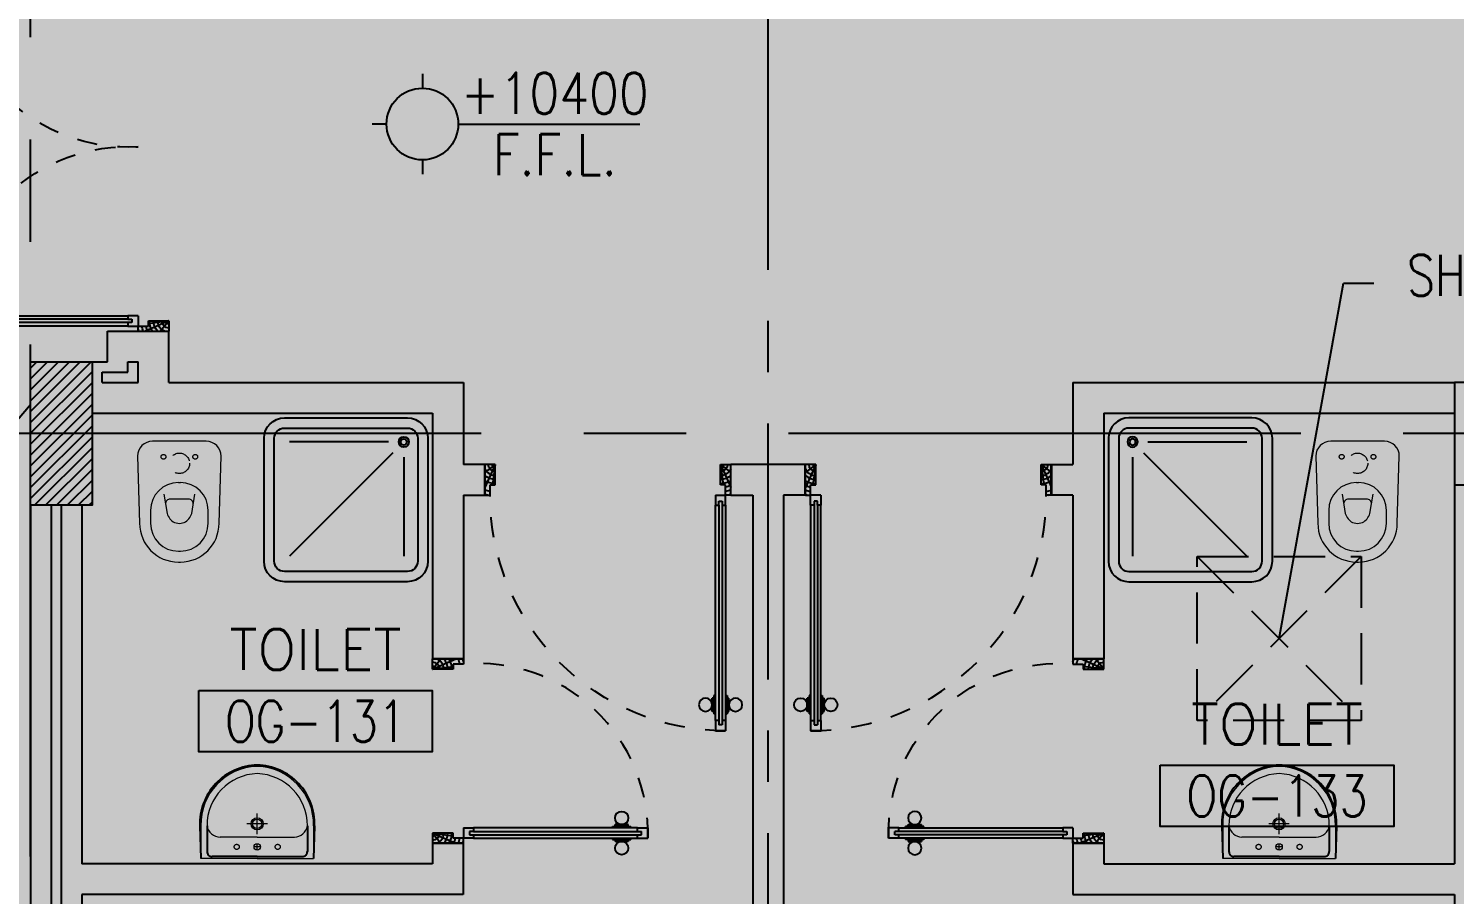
# Model space of a CAD drawing. Extents: x 0 to 93, y -1.5 to 78.
# Drawn here: x 50.06 to 57.02, y 10.35 to 14.58 of the extents above; entities that cross this region are included whole.
import ezdxf
from ezdxf.enums import TextEntityAlignment as Align

# ---------------------------------------------------------------- set-up
doc = ezdxf.new("R2010")
doc.units = 0
doc.header["$MEASUREMENT"] = 0
for name, pattern in [('CENTER', [2, 1.25, -0.25, 0.25, -0.25]), ('CENTERX2', [4, 2.5, -0.5, 0.5, -0.5]), ('DASHED', [0.75, 0.5, -0.25]), ('HIDDEN', [0.375, 0.25, -0.125]), ('HIDDEN2', [0.1875, 0.125, -0.0625])]:
    doc.linetypes.add(name, pattern=pattern)
for name, color, linetype in [('AXES', 11, 'CENTERX2'), ('AXES1', 11, 'CENTER'), ('COL', 11, 'CONTINUOUS'), ('DOOR', 11, 'CONTINUOUS'), ('FIX', 11, 'CONTINUOUS'), ('HAT', 11, 'CONTINUOUS'), ('INSUL', 11, 'CONTINUOUS'), ('LEV-PL', 11, 'CONTINUOUS'), ('RM-BOX', 11, 'CONTINUOUS'), ('RM-NAME', 11, 'CONTINUOUS'), ('RM-NO', 11, 'CONTINUOUS'), ('SHAFT', 11, 'CONTINUOUS'), ('WALL', 11, 'CONTINUOUS'), ('WIN', 11, 'CONTINUOUS')]:
    doc.layers.add(name, color=color, linetype=linetype)
doc.styles.add('ROMANS', font='ROMANS.shx', dxfattribs={"width": 0.6})
doc.styles.add('S', font='ROMANS.SHX')
doc.styles.add('SIMPLEX', font='simplex.shx', dxfattribs={"width": 0.8})
doc.dimstyles.new('DIM7', dxfattribs={"dimtxt": 0.24, "dimasz": 0.08, "dimexe": 0.07, "dimexo": 0.05, "dimgap": 0.07, "dimtad": 1, "dimzin": 0, "dimdsep": 46, "dimtxsty": 'SIMPLEX', "dimblk": 'ARCHTICK', "dimcen": 0.05, "dimdle": 0.05, "dimclrd": 4, "dimclre": 4, "dimclrt": 2, "dimadec": 0, "dimazin": 0, "dimtp": 2, "dimtm": 2, "dimtfac": 0.1142857142857143, "dimtix": 1, "dimtmove": 2, "dimatfit": 3, "dimldrblk": 'DOT', "dimfxl": 0, "dimtolj": 1, "dimtzin": 0, "dimarcsym": 0})

# ---------------------------------------------------------------- blocks, each defined once
blk = doc.blocks.new('LEV1')
at = {"layer": 'LEV-PL'}
for p, q in [((0, 245.0001522321363), (0, 174.9988052538822)), ((-175.0000000000001, 1.523403625469655e-11), (-245.0001522321364, 1.523403625469655e-11)), ((175, 1.534772309241816e-11), (1061.250802634767, 1.534772309241816e-11)), ((5.115907697472721e-12, -174.9988052538822), (5.115907697472721e-12, -245.0001522321363))]:
    blk.add_line(p, q, dxfattribs=at)
at = {"layer": 'LEV-PL', "const_width": 175.0003805803408}
for points in [[(-87.50019029016022, 0, -0.4142135623730951), (1.017497197608463e-11, 87.5001902901704, -1)], [(87.50019029018051, 0, -0.4142135623730951), (1.017497197608463e-11, -87.5001902901704, -1)]]:
    blk.add_lwpolyline(points, format="xyb", dxfattribs=at)
at = {"layer": 'LEV-PL'}
blk.add_circle((0, 0), 175, dxfattribs=at)
at = {"layer": 'LEV-PL', "color": 4, "style": 'S', "width": 0.85}
for tag, p in [('+0000', (646.1141399919823, 50.00000000001535)), ('F.F.L.', (646.1141399919823, -249.9999999999847))]:
    blk.add_attdef(tag, text='', height=200, dxfattribs=at).set_placement(p, align=Align.CENTER)
blk = doc.blocks.new('WC1')
at = {"layer": 'FIX', "lineweight": 20}
for p, q in [((-210.0000000029686, 203.8204326368286), (-537.9999999286665, 193.8204326393316)), ((-474.9999999413558, 140.8204326525447), (-537.9999999286665, 140.8204326525447)), ((-394.8190632529149, 75.68691823486006), (-490.3663137184049, 60.12952448159922)), ((-137.0000000270957, 0.001240427664015442), (-137.0000000270957, 130.8204326531268)), ((-726.9999998800631, 4.820432680658996), (-726.9999998800631, -4.817951825360069)), ((-673.9999998932763, 4.820432681706734), (-673.9999998932763, -4.817951825360069)), ((-533.6865895071242, 24.24526864886866), (-539.5413532511157, 0.001240431301994249)), ((-539.5413532511157, 0.001240431301994249), (-533.6865895071242, -24.24278778629377)), ((-338.999999976746, 4.820432680950034), (-338.999999976746, -4.817951826087665)), ((-137.0000000270957, -130.8179517899407), (-137.0000000270957, 0.001240427664015442)), ((-490.3663137184049, -60.12704361174838), (-394.8190632529149, -75.6844373869535)), ((-537.9999999286665, -140.8179517899407), (-474.9999999413558, -140.8179517899407)), ((-537.9999999286665, -193.8179517767567), (-210.0000000029395, -203.8179517742537)), ((-213.1572988978296, -203.8179517742828), (-210.0000000035507, -203.8179517742828))]:
    blk.add_line(p, q, dxfattribs=at)
at = {"layer": 'FIX', "linetype": 'Continuous', "lineweight": 20}
blk.add_line((-420.1086438769998, -47.34975640615448), (-420.4314501879271, 44.6286713128502), dxfattribs=at)
at = {"layer": 'FIX', "linetype": 'HIDDEN', "lineweight": 20, "ltscale": 0.05}
for centre in [(-213.1572988978296, 77.50124041197705), (-213.1572988978296, -77.49875954940217)]:
    blk.add_circle(centre, 11.63803426258817, dxfattribs=at)
at = {"layer": 'FIX', "linetype": 'HIDDEN2', "lineweight": 20, "ltscale": 0.3}
blk.add_circle((-245, 0), 49.81065704648448, dxfattribs=at)
at = {"layer": 'FIX', "lineweight": 20}
for centre, radius, start, end in [((-537.9999999250576, 4.820432684326079), 188.9999999550255, 90.00000000166753, 180.0000000016675), ((-537.9999999255524, 4.820432684820844), 135.999999967722, 90.00000000166753, 180.0000000016675), ((-474.999999944499, 4.820432684820844), 135.999999967722, 359.9999999983325, 89.99999999833247), ((-210.0000000088476, 130.8204326550767), 72.9999999817519, 359.9999999983325, 89.99999999833247), ((-473.0448338629503, -6.857746605353896), 68.15291692588886, 128.9241670934087, 152.846818088903), ((-464.3609761304397, -17.61048578153714), 81.97430560104621, 108.4959527768842, 128.924167104086), ((-537.9999999286665, -4.817951825360069), 188.9999999513875, 180, 270), ((-537.9999999286665, -4.817951825360069), 135.9999999645952, 180, 270), ((-473.0448338628339, 6.860227468045196), 68.15291692606822, 207.1531819110969, 231.0758329065913), ((-464.3609761507541, 17.61296664757538), 81.97430559098913, 231.0758329089363, 251.504047235508), ((-474.9999999413558, -4.817951825360069), 135.9999999645952, 270, 0), ((-210.0000000074942, -130.8179517938843), 72.99999998039857, 270.0000000033351, 2.918171642461503e-09)]:
    blk.add_arc(centre, radius, start, end, dxfattribs=at)
at = {"layer": 'FIX', "linetype": 'Continuous', "lineweight": 20}
for centre, start, end in [((-442.6786698182405, 45.53535193303833), 357.6662144383911, 91.61214824291638), ((-442.3558635072841, -45.58543171666679), 268.3878517570836, 2.333785561608914)]:
    blk.add_arc(centre, 22.26568775101992, start, end, dxfattribs=at)
blk = doc.blocks.new('SHR1')
at = {"layer": 'FIX'}
for p, q in [((-195.7106781186449, 195.7106781186521), (-700, 700)), ((-142.6776695296576, 217.6776695296649), (-142.6776695296576, 700)), ((-217.6776695296576, 142.6776695296649), (-700, 142.6776695296649))]:
    blk.add_line(p, q, dxfattribs=at)
for points in [[(-825, 125), (-825, 725, -0.4142135623730951), (-725, 825), (-125, 825, -0.4142135623730951), (-25, 725), (-25, 125, -0.4142135623730951), (-125, 25), (-725, 25, -0.4142135623730951)], [(-775, 125), (-775, 725, -0.414213562373095), (-725, 775), (-125, 775, -0.414213562373095), (-75, 725), (-75, 125, -0.414213562373095), (-125, 75), (-725, 75, -0.414213562373095)]]:
    blk.add_lwpolyline(points, format="xyb", close=True, dxfattribs=at)
for radius in [25, 15]:
    blk.add_circle((-142.6776695296576, 142.6776695296649), radius, dxfattribs=at)
blk = doc.blocks.new('LAV1')
at = {"layer": 'FIX', "linetype": 'ByBlock', "ltscale": 0.3}
for p, q in [((-280, 209.9999999994616), (-275, 49.99999999994179)), ((-245, 210.0000000001601), (-245.0071684214636, 84.99999999749707)), ((245, 210.0000000001601), (245.0071684214636, 84.99999999749707)), ((280, 209.9999999994616), (275, 49.99999999994179)), ((0, 59.99999999755528), (-220.159092843387, 59.99999999752617)), ((0, 59.99999999755528), (220.159092843387, 59.99999999752617))]:
    blk.add_line(p, q, dxfattribs=at)
at = {"layer": 'FIX', "linetype": 'Continuous', "lineweight": 20}
for p, q in [((-274.9999999999418, 209.9999999999418), (-275, 49.99999999994179)), ((274.9999999999418, 209.9999999999418), (275, 49.99999999994179)), ((0, 155), (-181.4175303101365, 155)), ((0, 155), (181.4175303101365, 155)), ((0, 50), (-275, 49.99999999994179)), ((0, 50.00000000005821), (-252.4649419615453, 50.00000000005821)), ((0, 50), (275, 49.99999999994179)), ((0, 50.00000000005821), (252.4649419615453, 50.00000000005821))]:
    blk.add_line(p, q, dxfattribs=at)
at = {"layer": 'FIX', "linetype": 'DASHED', "lineweight": 20, "ltscale": 0.05}
for p, q in [((49.53058844816405, 220), (-50.46941152343061, 220)), ((-0.4694115376332775, 170.0000000142027), (-0.4694115376332775, 269.9999999857973)), ((-0.4694115376332775, 170.0000000142027), (-0.4694115376332775, 269.9999999857973))]:
    blk.add_line(p, q, dxfattribs=at)
at = {"layer": 'FIX', "lineweight": 20}
for p, q in [((15.61226091068238, 107.4999999987776), (-15.48742383631179, 107.4999999987776)), ((2.491287887096405e-08, 91.9501576180046), (2.491287887096405e-08, 123.0498423795507))]:
    blk.add_line(p, q, dxfattribs=at)
for centre, radius in [((-0.4694115376332775, 220), 29.5), ((-0.4694115376332775, 220), 22.5), ((2.491287887096405e-08, 107.4999999987776), 15.54984237273808)]:
    blk.add_circle(centre, radius, dxfattribs=at)
at = {"layer": 'FIX', "linetype": 'HIDDEN', "lineweight": 20, "ltscale": 0.05}
for centre in [(-99.99999997508712, 107.4999999987776), (99.99999997508712, 107.4999999987776)]:
    blk.add_circle(centre, 12.43987389819046, dxfattribs=at)
at = {"layer": 'FIX', "linetype": 'ByBlock', "ltscale": 0.3}
for centre, radius, start, end in [((6.861270151246572, 220.0495655717823), 287.0372485949996, 91.37764975247644, 182.006413439361), ((-6.861270151246572, 220.0495655717823), 287.0372485949996, 357.993586560639, 88.62235024752358), ((-220.1367860755417, 84.87070840633532), 24.8707184123799, 179.7021438729012, 269.9486109004399), ((220.1367860755417, 84.87070840633532), 24.8707184123799, 270.0513890995601, 0.2978561270987753)]:
    blk.add_arc(centre, radius, start, end, dxfattribs=at)
at = {"layer": 'FIX', "linetype": 'Continuous', "lineweight": 20}
for centre, radius, start, end in [((8.362960975442547, 216.6826060375752), 283.4417486471838, 91.69879626983797, 181.3509675422777), ((-8.362960975442547, 216.6826060375752), 283.4417486471838, 358.6490324577223, 88.30120373016202), ((7.639794464339502, 212.4520616861846), 252.6502458993284, 91.73280937402431, 180.4884212311979), ((-7.639794464339502, 212.4520616861846), 252.6502458993284, 359.5115787688021, 88.26719062597567), ((-179.1751118609682, 221.8444314090302), 66.882033842421, 190.2005602816864, 268.0786290524953), ((179.1751118609682, 221.8444314090302), 66.882033842421, 271.9213709475048, 349.7994397183136)]:
    blk.add_arc(centre, radius, start, end, dxfattribs=at)
blk = doc.blocks.new('RM1')
at = {"layer": 'RM-BOX'}
blk.add_lwpolyline([(569.8908462408872, -200), (-569.890846240829, -200), (-569.8908462407999, -500), (569.8908462407999, -500)], close=True, dxfattribs=at)
at = {"layer": 'RM-NAME', "style": 'ROMANS'}
for tag, p in [('ROOMNAME1', (-5.820766091346741e-11, 323.8095238095266)), ('ROOMNAME2', (0, 0))]:
    blk.add_attdef(tag, text='', height=200, dxfattribs=at).set_placement(p, align=Align.MIDDLE)
at = {"layer": 'RM-NO', "style": 'ROMANS', "width": 0.8}
blk.add_attdef('ROOMNO', text='', height=200, dxfattribs=at).set_placement((0, -350), align=Align.MIDDLE)
blk = doc.blocks.new('DOOR100')
at = {"layer": 'DOOR', "color": 0, "linetype": 'ByBlock'}
for p, q in [((-76.05026414147142, 1251.086443322136), (-76.05026414094755, 1301.086443322165)), ((-76.05026414145686, 1301.086443322136), (-26.05026414145686, 1301.086443322136)), ((-26.05026414145686, 1301.086443322136), (-76.05026414145686, 1301.086443322136)), ((-59.05026414145686, 1251.086443322136), (-59.05026414145686, 1271.086443322136)), ((-43.05026414145686, 1271.086443322136), (-59.05026414145686, 1271.086443322136)), ((-43.05026414144231, 1251.086443322136), (-43.05026414144231, 1271.086443322136)), ((-26.05026414147142, 1251.086443322136), (-26.05026414145686, 1301.086443322136)), ((-92.25026414151216, 1206.128900543532), (-92.25026414151216, 1141.328900543544)), ((-83.25026414151216, 1206.128900543532), (-92.25026414151216, 1206.128900543532)), ((-83.25026414151216, 1128.728900543538), (-83.25026414151216, 1218.728900543538)), ((-76.05026414147142, 1218.728900543538), (-83.25026414151216, 1218.728900543538)), ((-83.25026414151216, 1206.128900543532), (-83.25026414151216, 1141.328900543544)), ((-59.05026414145686, 1251.086443322136), (-76.05026414147142, 1251.086443322136)), ((-26.05026414147142, 1251.086443322136), (-43.05026414144231, 1251.086443322136)), ((-26.05026414145686, 1218.728900543538), (-18.85026414141612, 1218.728900543538)), ((-18.85026414141612, 1128.728900543538), (-18.85026414141612, 1218.728900543538)), ((-18.85026414141612, 1206.128900543532), (-18.85026414141612, 1141.328900543544)), ((-18.85026414141612, 1206.128900543532), (-9.850264141416119, 1206.128900543532)), ((-9.850264141416119, 1206.128900543532), (-9.850264141416119, 1141.328900543544)), ((-83.25026414151216, 1141.328900543544), (-92.25026414151216, 1141.328900543544)), ((-76.05026414147142, 1128.728900543538), (-83.25026414151216, 1128.728900543538)), ((-26.05026414145686, 1128.728900543538), (-18.85026414141612, 1128.728900543538)), ((-18.85026414141612, 1141.328900543544), (-9.850264141416119, 1141.328900543544)), ((-1201.050264141173, 0), (-1201.050264141173, 150)), ((-1201.050264141173, 150), (-1176.050264141173, 150)), ((-1201.050264141173, 150), (-1201.050264141173, 0)), ((-1176.050264141173, 150), (-1176.050264141173, 100)), ((-76.0502641411731, 200), (-59.0502641411731, 200)), ((-76.0502641411731, 150), (-76.0502641411731, 200)), ((-76.0502641411731, 150), (-26.0502641411731, 150)), ((-59.0502641411731, 200), (-59.0502641411731, 180)), ((-59.0502641411731, 180), (-43.0502641411731, 180)), ((-43.0502641411731, 200), (-26.0502641411731, 200)), ((-43.0502641411731, 180), (-43.0502641411731, 200)), ((-26.0502641411731, 200), (-26.0502641411731, 150)), ((-1.050264141173102, 150), (-26.0502641411731, 150)), ((-26.0502641411731, 150), (-26.0502641411731, 100)), ((-1.050264141173102, 150), (-1.050264141173102, 0)), ((-1176.050264141173, 100), (-1151.050264141173, 100)), ((-1151.050264141173, 100), (-1151.050264141173, 0)), ((-51.0502641411731, 100), (-51.0502641411731, 0)), ((-26.0502641411731, 100), (-51.0502641411731, 100)), ((-1151.050264141173, 0), (-1201.050264141173, 0)), ((-51.0502641411731, 0), (-1.050264141173102, 0))]:
    blk.add_line(p, q, dxfattribs=at)
at = {"layer": 'DOOR', "linetype": 'ByBlock'}
for p, q in [((-76.05026414147142, 1251.086443322136), (-76.0502641411731, 200)), ((-59.0502641411731, 200), (-59.05026414145686, 1251.086443322136)), ((-43.0502641411731, 200), (-43.05026414144231, 1251.086443322136)), ((-26.0502641411731, 200), (-26.05026414147142, 1251.086443322136))]:
    blk.add_line(p, q, dxfattribs=at)
at = {"layer": 'DOOR', "color": 9, "linetype": 'ByBlock'}
for p, q in [((-1151.050264141173, 0), (-1201.050264141173, 113.7099299924448)), ((-1151.050264141173, 0), (-1164.407550184667, 100)), ((-51.0502641411731, 0), (-1.050264141173102, 113.7099299924448)), ((-51.0502641411731, 0), (-37.69297809767886, 100)), ((-1151.050264141173, 0), (-1201.050264141173, 40.1457343158545)), ((-51.0502641411731, 0), (-1.050264141173102, 40.1457343158545))]:
    blk.add_line(p, q, dxfattribs=at)
at = {"layer": 'DOOR', "color": 0, "linetype": 'ByBlock'}
for centre in [(-124.5812083564306, 1173.728900543538), (22.48068007354595, 1173.728900543538)]:
    blk.add_circle(centre, 32.39999999998526, dxfattribs=at)
at = {"layer": 'DOOR', "linetype": 'HIDDEN', "ltscale": 0.5}
blk.add_arc((-26.83337057878089, 151.8682979160003), 1149.218412220441, 89.96095720661235, 180.0931464649618, dxfattribs=at)
at = {"layer": 'DOOR', "color": 9, "linetype": 'ByBlock'}
for centre, radius, start, end in [((-1151.050264141159, 0), 154.4019578127773, 103.7142292225058, 108.8947114506697), ((-51.05026414115855, 0), 154.4019578127773, 71.10528854933027, 76.28577077749422), ((-1151.050264141159, 0), 134.4019578127773, 100.7199763547379, 111.8401506071935), ((-1151.050264141159, 0), 94.40195781277725, 90, 121.9818119669707), ((-1151.050264141159, 0), 74.40195781277725, 90, 132.223573583291), ((-51.05026414115855, 0), 94.40195781277725, 58.01818803302934, 90), ((-51.05026414115855, 0), 74.40195781277725, 47.77642641670901, 90), ((-51.05026414115855, 0), 134.4019578127773, 68.15984939280652, 79.2800236452621), ((-51.05026414115855, 0), 114.4019578127773, 64.08384188208258, 77.37742587111109), ((-1151.050264141159, 0), 54.40195781277725, 90, 156.7926171080343), ((-1151.050264141159, 0), 34.40195781277725, 90, 180), ((-1151.050264141159, 0), 14.40195781277725, 90, 180), ((-51.05026414115855, 0), 54.40195781277725, 23.20738289196568, 90), ((-51.05026414115855, 0), 34.40195781277725, 0, 90), ((-51.05026414115855, 0), 14.40195781277725, 0, 90)]:
    blk.add_arc(centre, radius, start, end, dxfattribs=at)
blk = doc.blocks.new('DOOR90')
at = {"layer": 'DOOR', "linetype": 'ByBlock'}
for p, q in [((0, 0), (-150, 0)), ((-200, -25), (-1000, -25)), ((-200, -42), (-1000, -41.9999999999709)), ((-200, -58), (-1000, -58)), ((-1000, -75), (-200, -75))]:
    blk.add_line(p, q, dxfattribs=at)
at = {"layer": 'DOOR', "color": 0, "linetype": 'ByBlock'}
for p, q in [((-150, 0), (-150, -25)), ((-150, 0), (0, 0)), ((0, -50), (0, 0)), ((-1050, -25), (-1050, -75)), ((-1050, -75), (-1050, -25)), ((-1000, -25), (-1050, -25)), ((-1020, -42), (-1020, -58)), ((-1000, -41.9999999999709), (-1020, -41.9999999999709)), ((-1000, -58), (-1020, -58)), ((-1000, -25), (-1000, -41.9999999999709)), ((-1000, -58), (-1000, -75)), ((-967.6424572214019, -25), (-967.6424572214019, -17.79999999995925)), ((-877.6424572214019, -17.79999999995925), (-967.6424572214019, -17.79999999995925)), ((-955.042457221396, -17.79999999995925), (-955.042457221396, -8.799999999959255)), ((-955.042457221396, -8.799999999959255), (-890.2424572214077, -8.799999999959255)), ((-955.042457221396, -17.79999999995925), (-890.2424572214077, -17.79999999995925)), ((-890.2424572214077, -17.79999999995925), (-890.2424572214077, -8.799999999959255)), ((-877.6424572214019, -25), (-877.6424572214019, -17.79999999995925)), ((-200, -42), (-200, -25)), ((-200, -25), (-150, -25)), ((-180, -42), (-200, -42)), ((-200, -75), (-200, -58)), ((-200, -58), (-180, -58)), ((-180, -58), (-180, -42)), ((-150, -75), (-150, -25)), ((-150, -25), (-100, -25)), ((-100, -25), (-100, -50)), ((-100, -50), (0, -50)), ((-1000, -75), (-1050.000000000029, -74.99999999947613)), ((-967.6424572214019, -75), (-967.6424572214019, -82.20000000004075)), ((-877.6424572214019, -82.20000000004075), (-967.6424572214019, -82.20000000004075)), ((-955.042457221396, -82.20000000004075), (-955.042457221396, -91.20000000004075)), ((-955.042457221396, -82.20000000004075), (-890.2424572214077, -82.20000000004075)), ((-955.042457221396, -91.20000000004075), (-890.2424572214077, -91.20000000004075)), ((-890.2424572214077, -82.20000000004075), (-890.2424572214077, -91.20000000004075)), ((-877.6424572214019, -75), (-877.6424572214019, -82.20000000004075)), ((-150, -75), (-200, -75)), ((-150, -900), (-150, -875)), ((-150, -875), (-100, -875)), ((0, -900), (-150, -900)), ((-150, -900), (0, -900)), ((-100, -850), (0, -850)), ((-100, -875), (-100, -850)), ((0, -850), (0, -900))]:
    blk.add_line(p, q, dxfattribs=at)
at = {"layer": 'DOOR', "color": 9, "linetype": 'ByBlock'}
for p, q in [((0, -50), (-113.7099299924448, 0)), ((0, -50), (-40.1457343158545, 0)), ((0, -50), (-100, -36.64271395650576)), ((0, -850), (-113.7099299924448, -900)), ((0, -850), (-100, -863.3572860434942)), ((0, -850), (-40.1457343158545, -900))]:
    blk.add_line(p, q, dxfattribs=at)
at = {"layer": 'DOOR', "color": 0, "linetype": 'ByBlock'}
for centre in [(-922.6424572214019, 23.53094421501737), (-922.6424572214019, -123.5309442149592)]:
    blk.add_circle(centre, 32.39999999998526, dxfattribs=at)
at = {"layer": 'DOOR', "color": 9, "linetype": 'ByBlock'}
for centre, radius, start, end in [((0, -50), 74.40195781277725, 137.776426416831, 180), ((0, -50), 54.40195781277725, 113.2073828919768, 180), ((0, -50), 154.4019578127773, 161.1052885492919, 166.2857707775487), ((0, -50), 134.4019578127773, 158.1598493930306, 169.2800236451594), ((0, -50), 114.4019578127773, 154.0838418820621, 167.3774258712913), ((0, -50), 94.40195781277725, 148.0181880330829, 180), ((0, -50), 34.40195781277725, 90, 180), ((0, -50), 14.40195781277725, 90, 180), ((0, -850), 154.4019578127773, 193.7142292224513, 198.8947114507081), ((0, -850), 134.4019578127773, 190.7199763548406, 201.8401506069695), ((0, -850), 94.40195781277725, 180, 211.9818119669171), ((0, -850), 74.40195781277725, 180, 222.223573583169), ((0, -850), 54.40195781277725, 180, 246.7926171080232), ((0, -850), 34.40195781277725, 180, 270), ((0, -850), 14.40195781277725, 180, 270)]:
    blk.add_arc(centre, radius, start, end, dxfattribs=at)
at = {"layer": 'DOOR', "linetype": 'HIDDEN', "ltscale": 0.5}
blk.add_arc((-222.2222222220007, -49.99999999976717), 828.155208510499, 178.2701163782035, 275.0030377050298, dxfattribs=at)
blk = doc.blocks.new('COL50')
at = {"layer": 'COL'}
blk.add_lwpolyline([(-249.9999999999709, 250), (-249.9999999999418, -250), (250, -250), (249.9999999999709, 250)], close=True, dxfattribs=at)
blk = doc.blocks.new('A$C272A55A0')
at = {"layer": 'DOOR', "color": 0, "linetype": 'ByBlock'}
for p, q in [((-0.0001203324354719371, 900.3541752648598), (-0.0001203324500238523, 1050.354175264831)), ((49.99987966756453, 1050.354175264918), (-0.0001203324354719371, 1050.354175264918)), ((49.99987966756453, 950.354175264918), (49.99987966756453, 1050.354175264918)), ((1749.999879667535, 950.354175264918), (1749.999879667535, 1050.354175264918)), ((1749.999879667535, 1050.354175264918), (1799.999879667535, 1050.354175264918)), ((1799.999879667535, 1050.354175264918), (1799.999879667535, 900.354175264918)), ((24.99987966756453, 950.354175264918), (49.99987966756453, 950.354175264918)), ((24.99987966756453, 900.354175264918), (24.99987966756453, 950.354175264918)), ((1774.999879667535, 950.354175264918), (1749.999879667535, 950.354175264918)), ((1774.999879667535, 900.354175264918), (1774.999879667535, 950.354175264918)), ((-0.0001203324354719371, 900.354175264918), (24.99987966756453, 900.354175264918)), ((74.99987966756453, 900.354175264918), (24.99987966756453, 900.354175264918)), ((24.99987966756453, 850.354175264918), (24.99987966756453, 900.354175264918)), ((41.99987966756453, 850.354175264918), (24.99987966756453, 850.354175264918)), ((57.99987966756453, 870.354175264918), (41.99987966756453, 870.354175264918)), ((41.99987966756453, 870.354175264918), (41.99987966756453, 850.354175264918)), ((57.99987966756453, 850.354175264918), (57.99987966756453, 870.354175264918)), ((74.99987966756453, 850.354175264918), (57.99987966756453, 850.354175264918)), ((74.99987966756453, 900.354175264918), (74.99987966756453, 850.354175264918)), ((1724.999879667535, 900.354175264918), (1774.999879667535, 900.354175264918)), ((1724.999879667535, 900.354175264918), (1724.999879667535, 850.354175264918)), ((1724.999879667535, 850.354175264918), (1741.999879667535, 850.354175264918)), ((1741.999879667535, 870.354175264918), (1757.999879667535, 870.354175264918)), ((1741.999879667535, 850.354175264918), (1741.999879667535, 870.354175264918)), ((1757.999879667535, 870.354175264918), (1757.999879667535, 850.354175264918)), ((1757.999879667535, 850.354175264918), (1774.999879667535, 850.354175264918)), ((1799.999879667535, 900.354175264918), (1774.999879667535, 900.354175264918)), ((1774.999879667535, 850.354175264918), (1774.999879667535, 900.354175264918)), ((1717.799879667495, 160.1117180435103), (1708.799879667495, 160.1117180435103)), ((1708.799879667495, 95.31171804352198), (1708.799879667495, 160.1117180435103)), ((1724.999879667535, 172.7117180435162), (1717.799879667495, 172.7117180435162)), ((1717.799879667495, 172.7117180435162), (1717.799879667495, 82.71171804351616)), ((1717.799879667495, 95.31171804352198), (1717.799879667495, 160.1117180435103)), ((1774.999879667535, 172.7117180435162), (1782.199879667576, 172.7117180435162)), ((1782.199879667576, 172.7117180435162), (1782.199879667576, 82.71171804351616)), ((1782.199879667576, 160.1117180435103), (1791.199879667576, 160.1117180435103)), ((1782.199879667576, 95.31171804352198), (1782.199879667576, 160.1117180435103)), ((1791.199879667576, 95.31171804352198), (1791.199879667576, 160.1117180435103)), ((1717.799879667495, 95.31171804352198), (1708.799879667495, 95.31171804352198)), ((1724.999879667535, 82.71171804351616), (1717.799879667495, 82.71171804351616)), ((1774.999879667535, 82.71171804351616), (1782.199879667576, 82.71171804351616)), ((1782.199879667576, 95.31171804352198), (1791.199879667576, 95.31171804352198)), ((24.99987966756453, 50.35417526491801), (41.99987966753542, 50.35417526491801)), ((24.99987966756453, 50.35417526491801), (24.99987966756453, 0.3541752649180125)), ((24.99987966756453, 0.3541752649180125), (74.99987966756453, 0.3541752649180125)), ((74.99987966756453, 0.3541752649180125), (24.99987966756453, 0.3541752649180125)), ((41.99987966753542, 50.35417526491801), (41.99987966753542, 30.35417526491801)), ((41.99987966756453, 30.35417526491801), (57.99987966756453, 30.35417526491801)), ((57.99987966756453, 50.35417526491801), (74.99987966756453, 50.35417526491801)), ((57.99987966756453, 50.35417526491801), (57.99987966756453, 30.35417526491801)), ((74.99987966756453, 50.35417526491801), (74.99987966704066, 0.3541752648889087)), ((1741.999879667535, 50.35417526491801), (1724.999879667535, 50.35417526491801)), ((1724.999879667535, 50.35417526491801), (1724.999879668059, 0.3541752648889087)), ((1774.999879667535, 0.3541752649180125), (1724.999879667535, 0.3541752649180125)), ((1724.999879667535, 0.3541752649180125), (1774.999879667535, 0.3541752649180125)), ((1741.999879667535, 50.35417526491801), (1741.999879667535, 30.35417526491801)), ((1757.999879667535, 30.35417526491801), (1741.999879667535, 30.35417526491801)), ((1774.999879667535, 50.35417526491801), (1757.999879667565, 50.35417526491801)), ((1757.999879667565, 50.35417526491801), (1757.999879667565, 30.35417526491801)), ((1774.999879667535, 50.35417526491801), (1774.999879667535, 0.3541752649180125))]:
    blk.add_line(p, q, dxfattribs=at)
at = {"layer": 'DOOR', "color": 9, "linetype": 'ByBlock'}
for p, q in [((49.99987966756453, 1050.354175264918), (-0.0001203324354719371, 1010.208440949064)), ((49.99987966756453, 1050.354175264918), (-0.0001203324354719371, 936.6442452724732)), ((49.99987966756453, 1050.354175264918), (36.64259362407029, 950.354175264918)), ((1749.999879667535, 1050.354175264918), (1799.999879667535, 1010.208440949064)), ((1749.999879667535, 1050.354175264918), (1799.999879667535, 936.6442452724732)), ((1749.999879667535, 1050.354175264918), (1763.35716571103, 950.354175264918))]:
    blk.add_line(p, q, dxfattribs=at)
at = {"layer": 'DOOR', "linetype": 'ByBlock'}
for p, q in [((24.99987966756453, 850.354175264918), (24.99987966756453, 50.35417526491801)), ((41.99987966756453, 850.354175264918), (41.99987966753542, 50.35417526491801)), ((57.99987966756453, 850.354175264918), (57.99987966756453, 50.35417526491801)), ((74.99987966756453, 50.35417526491801), (74.99987966756453, 850.354175264918)), ((1724.999879667535, 50.35417526491801), (1724.999879667535, 850.354175264918)), ((1741.999879667535, 850.354175264918), (1741.999879667535, 50.35417526491801)), ((1757.999879667535, 850.354175264918), (1757.999879667565, 50.35417526491801)), ((1774.999879667535, 850.354175264918), (1774.999879667535, 50.35417526491801))]:
    blk.add_line(p, q, dxfattribs=at)
at = {"layer": 'DOOR', "color": 0, "linetype": 'ByBlock'}
for centre in [(1676.468935452576, 127.7117180435162), (1823.530823882553, 127.7117180435162)]:
    blk.add_circle(centre, 32.39999999998526, dxfattribs=at)
at = {"layer": 'DOOR', "color": 9, "linetype": 'ByBlock'}
for centre, radius, start, end in [((49.99987966756453, 1050.354175264918), 34.40195781277725, 180, 270), ((49.99987966756453, 1050.354175264918), 14.40195781277725, 180, 270), ((1749.999879667535, 1050.354175264918), 14.40195781277725, 270, 0), ((1749.999879667535, 1050.354175264918), 34.40195781277725, 270, 0), ((49.99987966756453, 1050.354175264918), 54.40195781277725, 203.2073828919769, 270), ((49.99987966756453, 1050.354175264918), 74.40195781277725, 227.7764264168309, 270), ((1749.999879667535, 1050.354175264918), 54.40195781277725, 270, 336.7926171080232), ((1749.999879667535, 1050.354175264918), 74.40195781277725, 270, 312.2235735831691), ((49.99987966756453, 1050.354175264918), 94.40195781277725, 238.0181880330829, 270), ((49.99987966756453, 1050.354175264918), 114.4019578127773, 244.083841882062, 257.3774258712915), ((49.99987966756453, 1050.354175264918), 134.4019578127773, 248.1598493930308, 259.2800236451595), ((1749.999879667535, 1050.354175264918), 94.40195781277725, 270, 301.9818119669171), ((1749.999879667535, 1050.354175264918), 114.4019578127773, 282.6225741287084, 295.916158117938), ((1749.999879667535, 1050.354175264918), 134.4019578127773, 280.7199763548405, 291.8401506069692), ((49.99987966756453, 1050.354175264918), 154.4019578127773, 251.1052885492919, 256.2857707775486), ((1749.999879667535, 1050.354175264918), 154.4019578127773, 283.7142292224514, 288.8947114507081)]:
    blk.add_arc(centre, radius, start, end, dxfattribs=at)
at = {"layer": 'DOOR', "linetype": 'HIDDEN', "ltscale": 0.5}
for centre, radius, start, end in [((49.99987966756453, 851.395841931575), 851.4087845464003, 268.3173765331032, 3.296482377102192), ((1749.999879667521, 851.3958419315459), 851.4087845463584, 176.7035176228957, 271.6826234668978)]:
    blk.add_arc(centre, radius, start, end, dxfattribs=at)
at = {"layer": 'WALL', "linetype": 'ByBlock'}
blk.add_line((1799.999879667565, 900.3541752650344), (1799.99987966755, 1050.354175265005), dxfattribs=at)
blk = doc.blocks.new('C11')
at = {"layer": 'HAT'}
h = blk.add_hatch(dxfattribs=at)
h.set_pattern_fill('ANSI31', color=256, scale=300, style=0)
h.set_pattern_definition([(45, (-248556.1822811713, -75061.0053373936), (-26.51650429449553, 26.51650429449553), [])])
h.paths.add_polyline_path([(300.0000000000291, 700), (-2.91038304567337e-11, 700), (0, 349.9999999998981), (300.0000000000291, 349.9999999998981)])
h.paths.add_polyline_path([(300, 349.9999999998981), (-2.91038304567337e-11, 349.9999999998981), (-2.91038304567337e-11, 0), (300.0000000000291, 0)])
at = {"layer": 'COL'}
blk.add_lwpolyline([(300.0000000000291, 700), (299.9999999999709, 0), (0, 0), (0, 700)], close=True, dxfattribs=at)

msp = doc.modelspace()

# ---------------------------------------------------------------- linework, layer by layer
at = {"layer": 'AXES'}
for p, q in [((50.07165188514045, -1.464293643977726), (50.07165188514045, 76.99838148316485)), ((92.27165188513754, 12.59999999999854), (24.23165188514395, 12.59999999999854))]:
    msp.add_line(p, q, dxfattribs=at)
at = {"layer": 'AXES1'}
msp.add_line((53.67165188514628, 5.399999999994179), (53.67165188514628, 64.21999999999389), dxfattribs=at)
at = {"layer": 'INSUL'}
for p, q in [((50.54665061978449, 12.89999999999418), (50.54665188514628, 12.95000084627827)), ((50.54665188514628, 12.95000084627827), (50.59665188513463, 12.95000052994146)), ((50.5966506197874, 12.84999999999127), (50.59665188513463, 12.95000052994146)), ((50.42165188513172, 12.89999999999418), (50.54665061978449, 12.89999999999418)), ((50.42165188513172, 12.84999999999127), (50.5966506197874, 12.84999999999127)), ((50.17165188514628, 12.24999999999272), (50.17165188514628, 5.649999999994179)), ((50.22165188513463, 12.24999999999272), (50.22165188513463, 5.649999999994179))]:
    msp.add_line(p, q, dxfattribs=at)
at = {"layer": 'SHAFT'}
msp.add_line((50.07165188514045, 12.74000105445884), (43.67665188513638, 5.299999999995634), dxfattribs=at)
at = {"layer": 'SHAFT', "linetype": 'HIDDEN'}
for p, q in [((55.7656518851436, 11.99999999999272), (56.56565188513196, 11.19999999998981)), ((56.56565188513196, 11.99999999999272), (55.7656518851436, 11.19999999998981))]:
    msp.add_line(p, q, dxfattribs=at)
msp.add_lwpolyline([(55.7656518851436, 11.99999999999272), (56.56565188513196, 11.99999999999272), (56.56565188513196, 11.19999999998981), (55.7656518851436, 11.19999999998981)], close=True, dxfattribs=at)
at = {"layer": 'WALL'}
for p, q in [((50.44665061977867, 12.94999999999709), (50.44665188514045, 13.10000147896062)), ((50.44665188514045, 13.10000147896062), (50.74665188512881, 13.09999958092521)), ((50.74665061978158, 12.84999999999854), (50.74665188514336, 13.09999958092521)), ((50.07165188514045, 12.94999999999709), (50.44665061977867, 12.94999999999709)), ((50.07165188514045, 12.84999999999854), (50.07165188514045, 12.94999999999709)), ((50.07165188514045, 12.84999999999127), (50.07165188514045, 12.94999999998981)), ((50.74665061978158, 12.84999999999854), (51.27165283415525, 12.84999999999854)), ((52.18415188514336, 12.84999999999127), (52.18415188514336, 12.44999999998981)), ((55.15965188514383, 12.84999999999127), (55.15965188514383, 12.44999999998981)), ((50.37165188514336, 12.69999999999709), (51.27165188513754, 12.69999999999709)), ((50.37165188514336, 12.69999999998981), (52.03415188513463, 12.69999999998981)), ((52.03415188513463, 12.69999999998981), (52.03415188513463, 11.49999999999272)), ((55.30965188513801, 12.69999999998981), (55.30965188513801, 11.49999999999272)), ((52.29040188514045, 12.44999999998981), (52.18415188514336, 12.44999999998981)), ((55.05290188513754, 12.44999999998981), (55.15965188514383, 12.44999999998981)), ((57.02165188513754, 12.34999999999127), (57.02165188513754, 10.49999999999272)), ((50.07165188514045, 12.24999999999272), (50.07165188514045, 5.649999999994179)), ((50.32165188514045, 12.24999999999272), (50.32165188514045, 10.49999999999272)), ((52.18415188514336, 12.29999999999563), (52.18415188514336, 11.49999999999272)), ((53.59665188513463, 12.29999999999563), (53.59665188513463, 5.649999999994179)), ((53.74665188514336, 12.29999999999563), (53.74665188514336, 5.649999999994179)), ((55.15965188514383, 12.29999999999563), (55.15965188514383, 11.49999999999272)), ((52.18415188514336, 11.49999999999272), (52.03415188513463, 11.49999999999272)), ((55.15965188514383, 11.49999999999272), (55.30965188513801, 11.49999999999272)), ((52.03365188513999, 10.59999999999127), (52.03365188513999, 10.49999999999272)), ((52.18415188514336, 10.59999999999127), (52.03415188513463, 10.59999999999127)), ((52.18365188513417, 10.59999999999127), (52.18365188513417, 10.34999999999127)), ((55.15965188514383, 10.59999999999127), (55.30965188513801, 10.59999999999127)), ((55.15965188514383, 10.59999999999127), (55.15965188514383, 10.34999999999854)), ((55.30965188513801, 10.59999999999127), (55.30965188513801, 10.49999999999272)), ((52.03365188513999, 10.49999999999272), (50.32165188514045, 10.49999999999272)), ((55.30965188513801, 10.49999999999272), (57.02165188513754, 10.49999999999272)), ((52.18365188513417, 10.34999999999127), (50.32165188514045, 10.34999999999127)), ((50.32165188514045, 10.34999999999127), (50.32165188514045, 5.649999999994179)), ((55.15965188514383, 10.34999999999854), (57.02165188513754, 10.34999999999854)), ((57.02165188513754, 10.34999999999854), (57.02165188513754, 5.649999999994179))]:
    msp.add_line(p, q, dxfattribs=at)
at = {"layer": 'WALL', "linetype": 'ByBlock'}
for p, q in [((50.74665061978158, 12.84999999999127), (52.18415188514336, 12.84999999999127)), ((55.15965188514383, 12.84999999999127), (57.02165188513754, 12.84999999999127)), ((55.30965188513801, 12.69999999998981), (57.02165188513754, 12.69999999998981)), ((52.29040188514045, 12.29999999999563), (52.29040188514045, 12.44999999998981)), ((53.49040188513754, 12.29999999999563), (53.49040188513754, 12.44999999998981)), ((53.85290188514045, 12.44999999998981), (53.49040188513754, 12.44999999998981)), ((53.85290188514045, 12.29999999999563), (53.85290188514045, 12.44999999998981)), ((55.05290188513754, 12.29999999999563), (55.05290188513754, 12.44999999998981)), ((52.18415188514336, 12.29999999999563), (52.29040188514045, 12.29999999999563)), ((53.49040188513754, 12.29999999999563), (53.59665188513463, 12.29999999999563)), ((53.85290188514045, 12.29999999999563), (53.74665188514336, 12.29999999999563)), ((55.15965188514383, 12.29999999999563), (55.05290188513754, 12.29999999999563))]:
    msp.add_line(p, q, dxfattribs=at)
at = {"layer": 'WALL', "linetype": 'ByBlock', "ltscale": 0.3}
for points in [[(50.37165188512881, 12.24999999999272), (50.0716518851259, 12.24999999999272), (50.0716518851259, 12.94999999998981), (50.37165188512881, 12.94999999998981)], [(57.02165188513754, 12.34999999999127), (57.52165188513754, 12.34999999999127), (57.52165188513754, 12.84999999999127), (57.02165188513754, 12.84999999999127)]]:
    msp.add_lwpolyline(points, close=True, dxfattribs=at)
at = {"layer": 'WIN', "color": 1}
msp.add_line((50.42165188513172, 12.84999999999127), (50.42165188513172, 12.89999999999418), dxfattribs=at)

# ---------------------------------------------------------------- block references
at = {"layer": 'COL', "linetype": 'ByBlock', "xscale": 0.001, "yscale": 0.001, "zscale": 0.001}
msp.add_blockref('C11', (50.07165188514045, 12.24999999999272), dxfattribs=at)
at = {"layer": 'COL', "xscale": 0.001, "yscale": 0.001, "zscale": 0.001, "rotation": 180}
msp.add_blockref('COL50', (57.27165188513754, 12.59999999999127), dxfattribs=at)
at = {"layer": 'DOOR', "color": 0, "linetype": 'ByBlock', "yscale": 0.001, "zscale": 0.001}
for name, p, xscale, rotation in [('A$C272A55A0', (49.69629770987376, 13.099999701255), -0.001, 270), ('DOOR100', (53.49040188513754, 12.44999999998981), -0.001, 180), ('DOOR100', (53.85290188514045, 12.44999999998981), 0.001, 180), ('DOOR90', (52.03415188513463, 10.59999999999127), 0.001, 180), ('DOOR90', (55.30965188513801, 10.59999999999127), -0.001, 180)]:
    msp.add_blockref(name, p, dxfattribs=dict(at, xscale=xscale, rotation=rotation))
at = {"layer": 'FIX', "yscale": 0.001, "zscale": 0.001}
for name, p, xscale, rotation in [('SHR1', (52.03615189275297, 12.70199999816396), 0.001, 90), ('SHR1', (55.30765189192607, 12.70199999817123), -0.001, 270), ('WC1', (50.79790189303458, 12.69999999816355), 0.001, 90), ('WC1', (56.54855642643815, 12.69999999816355), 0.001, 90)]:
    msp.add_blockref(name, p, dxfattribs=dict(at, xscale=xscale, rotation=rotation))
at = {"layer": 'FIX', "linetype": 'ByBlock', "ltscale": 0.3, "xscale": 0.001, "yscale": 0.001, "zscale": 0.001}
for p in [(51.17790189296647, 10.4749999987107), (56.16565189171524, 10.4749999987107)]:
    msp.add_blockref('LAV1', p, dxfattribs=at)
at = {"layer": 'LEV-PL', "xscale": 0.001, "yscale": 0.001, "zscale": 0.001}
msp.add_blockref('LEV1', (51.98403678856266, 14.1115400502822), dxfattribs=at).add_auto_attribs({'F.F.L.': 'F.F.L.', '+0000': '+10400'})
at = {"layer": 'RM-NAME'}
ref = msp.add_blockref('RM1', (51.46202471548168, 11.54606189198239), dxfattribs=dict(at, xscale=-0.001, yscale=0.001, zscale=0.001))
ref.add_attrib('ROOMNO', 'OG-131', dxfattribs={"layer": 'RM-NO', "height": 0.2, "style": 'ROMANS', "width": 0.8}).set_placement((51.46202471548168, 11.19606189197657), align=Align.MIDDLE)
ref.add_attrib('ROOMNAME2', 'TOILET', dxfattribs={"height": 0.2, "style": 'ROMANS'}).set_placement((51.46202471548168, 11.54606189198239), align=Align.MIDDLE)
ref = msp.add_blockref('RM1', (56.1552817843185, 11.18152406048466), dxfattribs=dict(at, xscale=-0.001, yscale=0.001, zscale=0.001))
ref.add_attrib('ROOMNO', 'OG-133', dxfattribs={"layer": 'RM-NO', "height": 0.2, "style": 'ROMANS', "width": 0.8}).set_placement((56.1552817843185, 10.83152406048612), align=Align.MIDDLE)
ref.add_attrib('ROOMNAME2', 'TOILET', dxfattribs={"height": 0.2, "style": 'ROMANS'}).set_placement((56.1552817843185, 11.18152406048466), align=Align.MIDDLE)

# ---------------------------------------------------------------- texts
at = {"layer": 'SHAFT', "color": 4, "style": 'ROMANS', "width": 0.8}
msp.add_text('SHAFT ABOVE', height=0.2, dxfattribs=at).set_placement((57.502365634733, 13.37330018173816), align=Align.MIDDLE)

# ---------------------------------------------------------------- leaders
at = {"layer": 'SHAFT', "color": 6, "linetype": 'ByBlock', "ltscale": 0.3}
msp.add_leader([(56.16565188513778, 11.59999999999127), (56.48036341484112, 13.33453316584928), (56.62812201524503, 13.33453316584928)], dimstyle='DIM7', override={"dimasz": 200, "dimgap": 70, "dimtad": 0}, dxfattribs=at)

doc.saveas('drawing.dxf')
